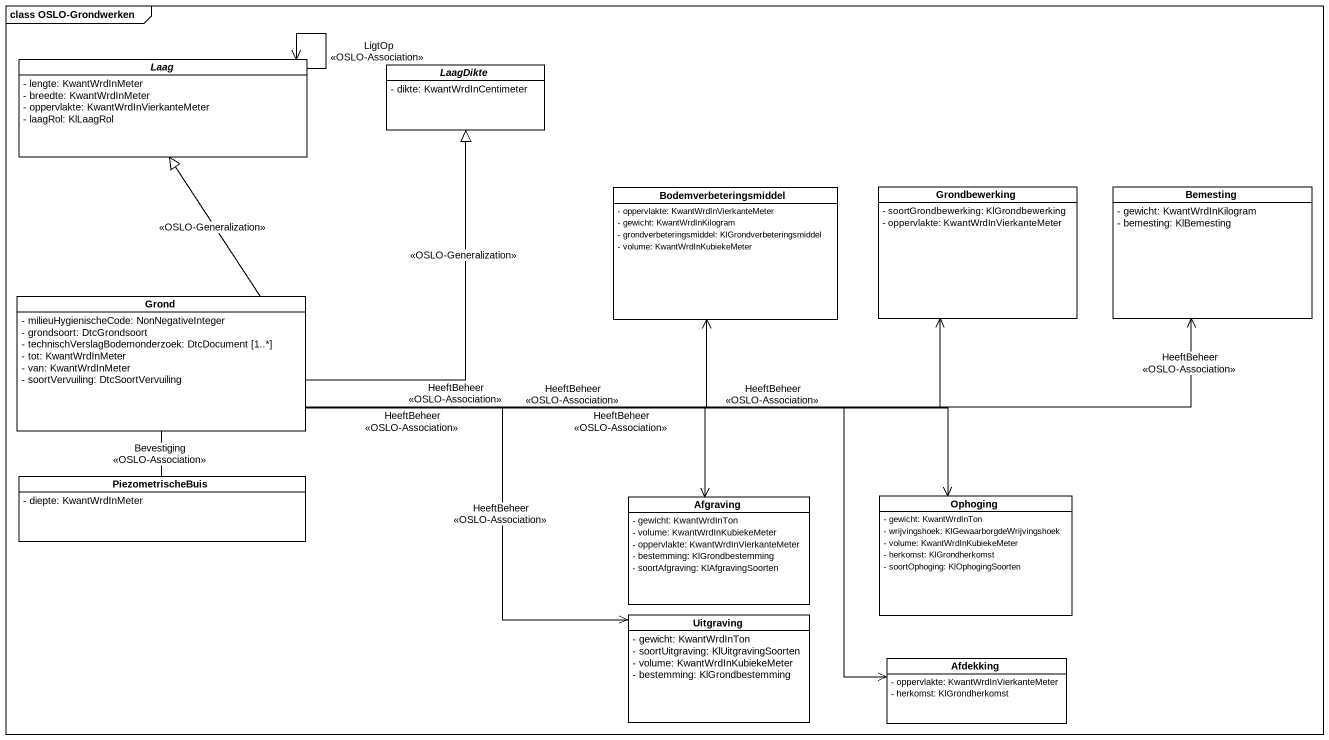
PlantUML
@startuml
mainframe class OSLO-Grondwerken
hide circle
hide empty members
skinparam classAttributeIconSize 0
abstract class Laag #FFFFFF {
  - lengte: KwantWrdInMeter
  - breedte: KwantWrdInMeter
  - oppervlakte: KwantWrdInVierkanteMeter
  - laagRol: KlLaagRol
}
abstract class LaagDikte #FFFFFF {
  - dikte: KwantWrdInCentimeter
}
class Bodemverbeteringsmiddel #FFFFFF {
  - oppervlakte: KwantWrdInVierkanteMeter
  - gewicht: KwantWrdInKilogram
  - grondverbeteringsmiddel: KlGrondverbeteringsmiddel
  - volume: KwantWrdInKubiekeMeter
}
class Grondbewerking #FFFFFF {
  - soortGrondbewerking: KlGrondbewerking
  - oppervlakte: KwantWrdInVierkanteMeter
}
class Bemesting #FFFFFF {
  - gewicht: KwantWrdInKilogram
  - bemesting: KlBemesting
}
class Grond #FFFFFF {
  - milieuHygienischeCode: NonNegativeInteger
  - grondsoort: DtcGrondsoort
  - technischVerslagBodemonderzoek: DtcDocument [1..*]
  - tot: KwantWrdInMeter
  - van: KwantWrdInMeter
  - soortVervuiling: DtcSoortVervuiling
}
class PiezometrischeBuis #FFFFFF {
  - diepte: KwantWrdInMeter
}
class Afgraving #FFFFFF {
  - gewicht: KwantWrdInTon
  - volume: KwantWrdInKubiekeMeter
  - oppervlakte: KwantWrdInVierkanteMeter
  - bestemming: KlGrondbestemming
  - soortAfgraving: KlAfgravingSoorten
}
class Ophoging #FFFFFF {
  - gewicht: KwantWrdInTon
  - wrijvingshoek: KlGewaarborgdeWrijvingshoek
  - volume: KwantWrdInKubiekeMeter
  - herkomst: KlGrondherkomst
  - soortOphoging: KlOphogingSoorten
}
class Uitgraving #FFFFFF {
  - gewicht: KwantWrdInTon
  - soortUitgraving: KlUitgravingSoorten
  - volume: KwantWrdInKubiekeMeter
  - bestemming: KlGrondbestemming
}
class Afdekking #FFFFFF {
  - oppervlakte: KwantWrdInVierkanteMeter
  - herkomst: KlGrondherkomst
}
Laag --> Laag : LigtOp\n<<OSLO-Association>>
Grond -up-|> Laag : <<OSLO-Generalization>>
Grond -up-|> LaagDikte : <<OSLO-Generalization>>
Grond -right-> Bodemverbeteringsmiddel : HeeftBeheer\n<<OSLO-Association>>
Grond -right-> Grondbewerking : HeeftBeheer\n<<OSLO-Association>>
Grond -right-> Bemesting : HeeftBeheer\n<<OSLO-Association>>
Grond -right-> Afgraving : HeeftBeheer\n<<OSLO-Association>>
Grond -right-> Ophoging : HeeftBeheer\n<<OSLO-Association>>
Grond -right-> Uitgraving : HeeftBeheer\n<<OSLO-Association>>
Grond -right-> Afdekking : HeeftBeheer\n<<OSLO-Association>>
PiezometrischeBuis -up- Grond : Bevestiging\n<<OSLO-Association>>
@enduml
